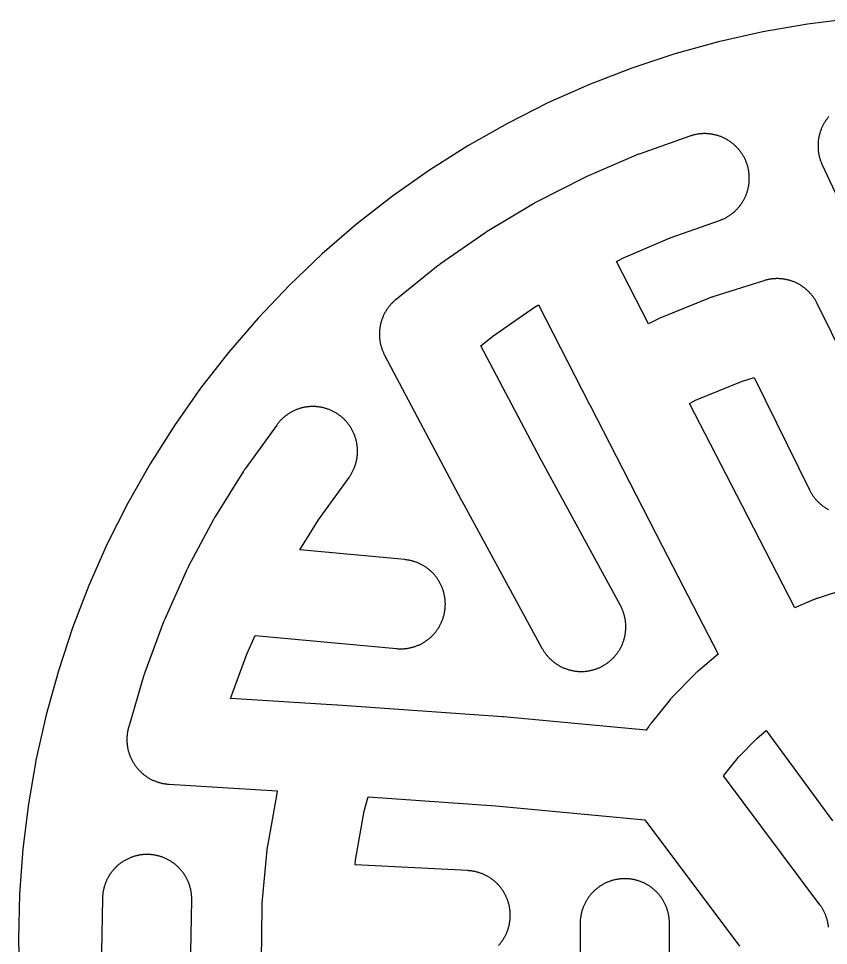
# Model space of a CAD drawing. Header units: millimetres. Extents: x -145 to 145, y -145 to 145.
# Drawn here: x -145 to -18, y -0.9 to 144.3 of the extents above; entities that cross this region are included whole.
import ezdxf

# ---------------------------------------------------------------- set-up
doc = ezdxf.new("R2010")
doc.units = ezdxf.units.MM
doc.layers.add('BOUNDARY', color=3, linetype='CONTINUOUS')
doc.layers.add('CORRIDORS', color=1, linetype='CONTINUOUS')

msp = doc.modelspace()

# ---------------------------------------------------------------- linework, layer by layer
at = {"layer": 'BOUNDARY'}
msp.add_lwpolyline([(-14.212, 144.302), (-21.276, 143.431), (-28.288, 142.214), (-35.232, 140.655), (-42.091, 138.756), (-48.849, 136.524), (-55.489, 133.963), (-61.995, 131.078), (-68.353, 127.879), (-74.545, 124.371), (-80.558, 120.563), (-86.376, 116.465), (-91.987, 112.087), (-97.376, 107.438), (-102.53, 102.53), (-107.438, 97.376), (-112.087, 91.987), (-116.465, 86.376), (-120.563, 80.558), (-124.371, 74.545), (-127.879, 68.353), (-131.078, 61.995), (-133.963, 55.489), (-136.524, 48.849), (-138.756, 42.091), (-140.655, 35.232), (-142.214, 28.288), (-143.431, 21.276), (-144.302, 14.212), (-144.825, 7.115), (-145, 0), (-144.825, -7.115)], dxfattribs=at)
at = {"layer": 'CORRIDORS'}
for points in [[(-17.964, 128.917), (-18.04, 128.826), (-18.115, 128.734), (-18.188, 128.641), (-18.26, 128.547), (-18.33, 128.452), (-18.398, 128.355), (-18.465, 128.257), (-18.53, 128.159), (-18.593, 128.059), (-18.655, 127.958), (-18.715, 127.856), (-18.773, 127.753), (-18.829, 127.649), (-18.884, 127.544), (-18.937, 127.438), (-18.988, 127.331), (-19.037, 127.224), (-19.085, 127.115), (-19.131, 127.006), (-19.174, 126.896), (-19.216, 126.786), (-19.256, 126.674), (-19.295, 126.562), (-19.331, 126.45), (-19.365, 126.336), (-19.398, 126.223), (-19.428, 126.108), (-19.457, 125.993), (-19.483, 125.878), (-19.508, 125.762), (-19.531, 125.646), (-19.552, 125.53), (-19.57, 125.413), (-19.587, 125.296), (-19.602, 125.179), (-19.615, 125.061), (-19.626, 124.943), (-19.635, 124.825), (-19.641, 124.707), (-19.646, 124.589), (-19.649, 124.47), (-19.65, 124.352), (-19.649, 124.234), (-19.646, 124.116), (-19.641, 123.997), (-19.633, 123.879), (-19.624, 123.761), (-19.613, 123.643), (-19.6, 123.526), (-19.585, 123.409), (-19.568, 123.291), (-19.549, 123.175), (-19.528, 123.058), (-19.505, 122.942), (-19.48, 122.827), (-19.453, 122.711), (-19.424, 122.597), (-19.393, 122.482), (-19.361, 122.369), (-19.326, 122.255), (-19.29, 122.143), (-19.251, 122.031), (-19.211, 121.92), (-19.169, 121.809), (-19.125, 121.699), (-19.079, 121.59), (-19.031, 121.482), (-18.988, 121.388), (-7.558, 97.018)], [(-10.708, 81.255), (-19.771, 99.644), (-19.824, 99.75), (-19.879, 99.855), (-19.936, 99.959), (-19.995, 100.062), (-20.055, 100.163), (-20.117, 100.264), (-20.18, 100.364), (-20.246, 100.463), (-20.313, 100.56), (-20.381, 100.657), (-20.451, 100.752), (-20.523, 100.846), (-20.597, 100.939), (-20.672, 101.03), (-20.748, 101.12), (-20.826, 101.209), (-20.906, 101.297), (-20.987, 101.383), (-21.069, 101.468), (-21.153, 101.552), (-21.238, 101.634), (-21.325, 101.714), (-21.413, 101.794), (-21.502, 101.871), (-21.592, 101.947), (-21.684, 102.022), (-21.777, 102.095), (-21.872, 102.166), (-21.967, 102.236), (-22.064, 102.304), (-22.162, 102.371), (-22.261, 102.436), (-22.361, 102.499), (-22.462, 102.56), (-22.564, 102.62), (-22.667, 102.678), (-22.771, 102.735), (-22.876, 102.789), (-22.982, 102.842), (-23.089, 102.893), (-23.196, 102.942), (-23.305, 102.989), (-23.414, 103.035), (-23.524, 103.078), (-23.635, 103.12), (-23.746, 103.16), (-23.858, 103.198), (-23.971, 103.234), (-24.084, 103.268), (-24.198, 103.301), (-24.312, 103.331), (-24.427, 103.359), (-24.543, 103.386), (-24.658, 103.41), (-24.775, 103.433), (-24.891, 103.453), (-25.008, 103.472), (-25.125, 103.489), (-25.242, 103.503), (-25.36, 103.516), (-25.478, 103.527), (-25.596, 103.535), (-25.714, 103.542), (-25.832, 103.547), (-25.951, 103.549), (-26.069, 103.55), (-26.187, 103.549), (-26.306, 103.545), (-26.424, 103.54), (-26.542, 103.533), (-26.66, 103.523), (-26.778, 103.512), (-26.895, 103.499), (-27.012, 103.484), (-27.13, 103.466), (-27.246, 103.447), (-27.363, 103.426), (-27.479, 103.403), (-27.594, 103.378), (-27.709, 103.35), (-27.824, 103.321), (-27.938, 103.29), (-28.052, 103.258), (-28.155, 103.226), (-36.142, 100.708), (-36.254, 100.672), (-36.366, 100.633), (-36.477, 100.593), (-36.588, 100.551), (-36.693, 100.509), (-44.441, 97.332), (-44.55, 97.286), (-44.658, 97.238), (-44.766, 97.189), (-44.872, 97.137), (-44.974, 97.086), (-46.205, 96.456), (-51.233, 106.252), (-50.162, 106.8), (-42.842, 109.944), (-35.099, 112.666), (-34.987, 112.706), (-34.877, 112.748), (-34.767, 112.792), (-34.658, 112.838), (-34.55, 112.886), (-34.442, 112.935), (-34.335, 112.986), (-34.23, 113.039), (-34.125, 113.094), (-34.021, 113.151), (-33.918, 113.209), (-33.816, 113.269), (-33.715, 113.331), (-33.615, 113.394), (-33.516, 113.459), (-33.419, 113.526), (-33.322, 113.595), (-33.227, 113.665), (-33.133, 113.736), (-33.04, 113.81), (-32.948, 113.885), (-32.858, 113.961), (-32.769, 114.039), (-32.681, 114.118), (-32.595, 114.199), (-32.51, 114.281), (-32.426, 114.365), (-32.344, 114.45), (-32.263, 114.537), (-32.184, 114.624), (-32.106, 114.714), (-32.03, 114.804), (-31.955, 114.896), (-31.882, 114.989), (-31.81, 115.083), (-31.74, 115.178), (-31.672, 115.275), (-31.605, 115.373), (-31.54, 115.472), (-31.477, 115.571), (-31.415, 115.672), (-31.355, 115.774), (-31.297, 115.877), (-31.241, 115.981), (-31.186, 116.086), (-31.133, 116.192), (-31.082, 116.299), (-31.032, 116.406), (-30.985, 116.515), (-30.939, 116.624), (-30.896, 116.734), (-30.854, 116.845), (-30.814, 116.956), (-30.775, 117.068), (-30.739, 117.181), (-30.705, 117.294), (-30.672, 117.408), (-30.642, 117.522), (-30.613, 117.637), (-30.587, 117.752), (-30.562, 117.868), (-30.539, 117.984), (-30.518, 118.1), (-30.5, 118.217), (-30.483, 118.334), (-30.468, 118.452), (-30.455, 118.569), (-30.444, 118.687), (-30.435, 118.805), (-30.429, 118.923), (-30.424, 119.041), (-30.421, 119.16), (-30.42, 119.278), (-30.421, 119.396), (-30.424, 119.515), (-30.429, 119.633), (-30.437, 119.751), (-30.446, 119.869), (-30.457, 119.987), (-30.47, 120.104), (-30.485, 120.222), (-30.502, 120.339), (-30.521, 120.455), (-30.542, 120.572), (-30.565, 120.688), (-30.59, 120.804), (-30.617, 120.919), (-30.646, 121.034), (-30.677, 121.148), (-30.709, 121.262), (-30.744, 121.375), (-30.78, 121.487), (-30.819, 121.599), (-30.859, 121.71), (-30.901, 121.821), (-30.945, 121.931), (-30.991, 122.04), (-31.039, 122.148), (-31.089, 122.255), (-31.14, 122.362), (-31.193, 122.468), (-31.248, 122.573), (-31.305, 122.676), (-31.363, 122.779), (-31.423, 122.881), (-31.485, 122.982), (-31.549, 123.082), (-31.614, 123.18), (-31.681, 123.278), (-31.75, 123.374), (-31.82, 123.47), (-31.892, 123.564), (-31.965, 123.657), (-32.04, 123.748), (-32.116, 123.839), (-32.194, 123.928), (-32.274, 124.015), (-32.355, 124.101), (-32.437, 124.186), (-32.521, 124.27), (-32.606, 124.352), (-32.693, 124.433), (-32.781, 124.512), (-32.87, 124.589), (-32.96, 124.666), (-33.052, 124.74), (-33.145, 124.813), (-33.24, 124.885), (-33.335, 124.955), (-33.432, 125.023), (-33.53, 125.089), (-33.629, 125.154), (-33.729, 125.218), (-33.83, 125.279), (-33.932, 125.339), (-34.035, 125.397), (-34.139, 125.453), (-34.244, 125.508), (-34.35, 125.561), (-34.456, 125.612), (-34.564, 125.661), (-34.673, 125.708), (-34.782, 125.754), (-34.892, 125.797), (-35.002, 125.839), (-35.114, 125.879), (-35.226, 125.917), (-35.338, 125.953), (-35.452, 125.988), (-35.566, 126.02), (-35.68, 126.05), (-35.795, 126.079), (-35.91, 126.105), (-36.026, 126.13), (-36.142, 126.152), (-36.259, 126.173), (-36.375, 126.192), (-36.492, 126.208), (-36.61, 126.223), (-36.728, 126.236), (-36.845, 126.246), (-36.963, 126.255), (-37.081, 126.262), (-37.2, 126.267), (-37.318, 126.269), (-37.436, 126.27), (-37.555, 126.269), (-37.673, 126.265), (-37.791, 126.26), (-37.909, 126.253), (-38.027, 126.244), (-38.145, 126.232), (-38.263, 126.219), (-38.38, 126.204), (-38.497, 126.187), (-38.614, 126.167), (-38.73, 126.146), (-38.846, 126.123), (-38.962, 126.098), (-39.077, 126.071), (-39.192, 126.042), (-39.306, 126.011), (-39.42, 125.978), (-39.533, 125.944), (-39.645, 125.907), (-39.741, 125.874), (-47.707, 123.074), (-47.819, 123.034), (-47.929, 122.992), (-48.039, 122.948), (-48.148, 122.902), (-55.906, 119.57), (-56.015, 119.522), (-56.122, 119.473), (-56.229, 119.422), (-56.334, 119.369), (-63.85, 115.521), (-63.864, 115.514), (-63.969, 115.459), (-64.072, 115.402), (-64.175, 115.344), (-64.262, 115.292), (-71.502, 110.947), (-71.603, 110.885), (-71.703, 110.822), (-71.802, 110.757), (-71.899, 110.69), (-78.83, 105.866), (-78.926, 105.798), (-79.022, 105.728), (-79.116, 105.656), (-79.209, 105.583), (-85.798, 100.302), (-85.89, 100.227), (-85.98, 100.151), (-86.069, 100.073), (-86.157, 99.994), (-86.243, 99.913), (-86.328, 99.831), (-86.412, 99.747), (-86.494, 99.662), (-86.575, 99.576), (-86.654, 99.488), (-86.732, 99.399), (-86.808, 99.308), (-86.883, 99.217), (-86.956, 99.124), (-87.028, 99.029), (-87.098, 98.934), (-87.166, 98.837), (-87.233, 98.74), (-87.298, 98.641), (-87.362, 98.541), (-87.423, 98.44), (-87.483, 98.338), (-87.542, 98.235), (-87.598, 98.131), (-87.653, 98.026), (-87.706, 97.92), (-87.757, 97.814), (-87.806, 97.706), (-87.854, 97.598), (-87.9, 97.489), (-87.943, 97.379), (-87.985, 97.268), (-88.025, 97.157), (-88.064, 97.045), (-88.1, 96.932), (-88.134, 96.819), (-88.167, 96.705), (-88.197, 96.591), (-88.226, 96.476), (-88.253, 96.361), (-88.278, 96.245), (-88.3, 96.129), (-88.321, 96.013), (-88.34, 95.896), (-88.357, 95.779), (-88.372, 95.661), (-88.385, 95.544), (-88.395, 95.426), (-88.404, 95.308), (-88.411, 95.19), (-88.416, 95.072), (-88.419, 94.953), (-88.42, 94.835), (-88.419, 94.717), (-88.416, 94.598), (-88.411, 94.48), (-88.404, 94.362), (-88.395, 94.244), (-88.384, 94.126), (-88.37, 94.009), (-88.355, 93.891), (-88.338, 93.774), (-88.319, 93.657), (-88.298, 93.541), (-88.275, 93.425), (-88.251, 93.309), (-88.224, 93.194), (-88.195, 93.079), (-88.164, 92.965), (-88.132, 92.851), (-88.097, 92.738), (-88.061, 92.626), (-88.022, 92.514), (-87.982, 92.402), (-87.94, 92.292), (-87.896, 92.182), (-87.85, 92.073), (-87.802, 91.965), (-87.753, 91.857), (-87.701, 91.751), (-87.648, 91.645), (-87.604, 91.561), (-75.524, 68.781), (-75.487, 68.712), (-62.927, 45.652), (-62.87, 45.548), (-62.811, 45.446), (-62.75, 45.344), (-62.687, 45.244), (-62.623, 45.145), (-62.557, 45.047), (-62.489, 44.95), (-62.42, 44.854), (-62.349, 44.759), (-62.276, 44.665), (-62.202, 44.573), (-62.127, 44.482), (-62.05, 44.392), (-61.971, 44.304), (-61.891, 44.217), (-61.809, 44.131), (-61.726, 44.047), (-61.642, 43.964), (-61.556, 43.882), (-61.469, 43.802), (-61.38, 43.724), (-61.291, 43.647), (-61.199, 43.571), (-61.107, 43.498), (-61.013, 43.425), (-60.919, 43.354), (-60.823, 43.285), (-60.725, 43.218), (-60.627, 43.152), (-60.528, 43.088), (-60.427, 43.025), (-60.326, 42.964), (-60.223, 42.905), (-60.12, 42.848), (-60.015, 42.792), (-59.91, 42.739), (-59.804, 42.687), (-59.696, 42.636), (-59.588, 42.588), (-59.48, 42.542), (-59.37, 42.497), (-59.26, 42.454), (-59.149, 42.413), (-59.037, 42.374), (-58.925, 42.337), (-58.812, 42.301), (-58.698, 42.268), (-58.584, 42.237), (-58.47, 42.207), (-58.355, 42.179), (-58.239, 42.154), (-58.123, 42.13), (-58.007, 42.108), (-57.89, 42.089), (-57.773, 42.071), (-57.656, 42.055), (-57.539, 42.041), (-57.421, 42.029), (-57.303, 42.02), (-57.185, 42.012), (-57.067, 42.006), (-56.948, 42.002), (-56.83, 42), (-56.712, 42), (-56.593, 42.002), (-56.475, 42.007), (-56.357, 42.013), (-56.239, 42.021), (-56.121, 42.031), (-56.003, 42.043), (-55.886, 42.057), (-55.769, 42.073), (-55.652, 42.092), (-55.535, 42.112), (-55.419, 42.134), (-55.303, 42.158), (-55.188, 42.184), (-55.073, 42.211), (-54.958, 42.241), (-54.844, 42.273), (-54.731, 42.307), (-54.618, 42.342), (-54.506, 42.38), (-54.394, 42.419), (-54.283, 42.46), (-54.173, 42.504), (-54.064, 42.549), (-53.955, 42.595), (-53.847, 42.644), (-53.74, 42.695), (-53.634, 42.747), (-53.529, 42.801), (-53.424, 42.857), (-53.321, 42.914), (-53.219, 42.974), (-53.117, 43.035), (-53.017, 43.097), (-52.918, 43.162), (-52.82, 43.228), (-52.723, 43.296), (-52.627, 43.365), (-52.532, 43.436), (-52.439, 43.509), (-52.347, 43.583), (-52.256, 43.659), (-52.166, 43.736), (-52.078, 43.815), (-51.991, 43.895), (-51.905, 43.976), (-51.821, 44.06), (-51.738, 44.144), (-51.657, 44.23), (-51.577, 44.317), (-51.498, 44.406), (-51.422, 44.496), (-51.346, 44.587), (-51.272, 44.68), (-51.2, 44.773), (-51.13, 44.868), (-51.06, 44.964), (-50.993, 45.062), (-50.927, 45.16), (-50.863, 45.259), (-50.801, 45.36), (-50.74, 45.461), (-50.681, 45.564), (-50.624, 45.668), (-50.569, 45.772), (-50.515, 45.878), (-50.463, 45.984), (-50.413, 46.091), (-50.365, 46.199), (-50.318, 46.308), (-50.274, 46.418), (-50.231, 46.528), (-50.19, 46.639), (-50.151, 46.751), (-50.114, 46.863), (-50.079, 46.976), (-50.046, 47.09), (-50.014, 47.204), (-49.985, 47.318), (-49.958, 47.433), (-49.932, 47.549), (-49.908, 47.665), (-49.887, 47.781), (-49.867, 47.898), (-49.85, 48.015), (-49.834, 48.132), (-49.82, 48.25), (-49.809, 48.368), (-49.799, 48.485), (-49.791, 48.603), (-49.786, 48.722), (-49.782, 48.84), (-49.78, 48.958), (-49.78, 49.077), (-49.783, 49.195), (-49.787, 49.313), (-49.793, 49.431), (-49.802, 49.549), (-49.812, 49.667), (-49.824, 49.785), (-49.838, 49.902), (-49.855, 50.02), (-49.873, 50.136), (-49.893, 50.253), (-49.915, 50.369), (-49.939, 50.485), (-49.965, 50.6), (-49.993, 50.715), (-50.023, 50.83), (-50.055, 50.944), (-50.089, 51.057), (-50.125, 51.17), (-50.162, 51.282), (-50.202, 51.394), (-50.243, 51.505), (-50.287, 51.615), (-50.332, 51.724), (-50.379, 51.833), (-50.428, 51.94), (-50.478, 52.047), (-50.531, 52.153), (-50.585, 52.259), (-50.633, 52.348), (-63.193, 75.408), (-72.522, 93.001), (-70.635, 94.513), (-64.097, 99.064), (-63.472, 99.439), (-55.468, 83.844), (-55.427, 83.765), (-44.015, 61.578), (-44.007, 61.564), (-35.291, 44.715), (-38.463, 42.053), (-38.553, 41.976), (-38.641, 41.898), (-38.729, 41.818), (-38.815, 41.737), (-38.899, 41.654), (-38.96, 41.593), (-42.344, 38.144), (-42.426, 38.059), (-42.506, 37.973), (-42.586, 37.885), (-42.663, 37.796), (-42.74, 37.705), (-42.793, 37.64), (-45.828, 33.882), (-45.901, 33.789), (-45.973, 33.696), (-46.044, 33.6), (-46.113, 33.504), (-46.18, 33.407), (-46.227, 33.335), (-46.575, 32.807), (-68.965, 34.88), (-69.116, 34.893), (-94.976, 36.723), (-95.094, 36.73), (-95.11, 36.731), (-111.77, 37.768), (-109.205, 44.699), (-107.893, 47.621), (-85.722, 45.579), (-85.604, 45.57), (-85.486, 45.562), (-85.368, 45.556), (-85.249, 45.552), (-85.131, 45.55), (-85.013, 45.55), (-84.895, 45.552), (-84.776, 45.557), (-84.658, 45.563), (-84.54, 45.571), (-84.422, 45.581), (-84.304, 45.593), (-84.187, 45.607), (-84.07, 45.623), (-83.953, 45.641), (-83.836, 45.661), (-83.72, 45.683), (-83.604, 45.707), (-83.489, 45.733), (-83.374, 45.761), (-83.259, 45.791), (-83.145, 45.823), (-83.032, 45.856), (-82.919, 45.892), (-82.807, 45.929), (-82.695, 45.969), (-82.584, 46.01), (-82.474, 46.053), (-82.365, 46.098), (-82.256, 46.145), (-82.148, 46.194), (-82.041, 46.244), (-81.935, 46.296), (-81.83, 46.35), (-81.725, 46.406), (-81.622, 46.464), (-81.52, 46.523), (-81.418, 46.584), (-81.318, 46.647), (-81.219, 46.711), (-81.121, 46.777), (-81.024, 46.845), (-80.928, 46.915), (-80.833, 46.986), (-80.74, 47.058), (-80.647, 47.132), (-80.556, 47.208), (-80.467, 47.285), (-80.378, 47.364), (-80.291, 47.444), (-80.206, 47.526), (-80.122, 47.609), (-80.039, 47.693), (-79.957, 47.779), (-79.799, 47.955), (-79.722, 48.045), (-79.647, 48.136), (-79.573, 48.229), (-79.501, 48.322), (-79.43, 48.417), (-79.361, 48.513), (-79.294, 48.611), (-79.228, 48.709), (-79.164, 48.809), (-79.101, 48.909), (-79.041, 49.011), (-78.982, 49.113), (-78.925, 49.217), (-78.869, 49.321), (-78.815, 49.427), (-78.764, 49.533), (-78.713, 49.64), (-78.665, 49.748), (-78.619, 49.857), (-78.574, 49.967), (-78.531, 50.077), (-78.491, 50.188), (-78.452, 50.3), (-78.414, 50.412), (-78.379, 50.525), (-78.346, 50.639), (-78.315, 50.753), (-78.285, 50.867), (-78.258, 50.982), (-78.232, 51.098), (-78.209, 51.214), (-78.187, 51.33), (-78.167, 51.447), (-78.15, 51.564), (-78.134, 51.681), (-78.12, 51.799), (-78.109, 51.916), (-78.099, 52.034), (-78.091, 52.152), (-78.086, 52.271), (-78.082, 52.389), (-78.08, 52.507), (-78.08, 52.626), (-78.083, 52.744), (-78.087, 52.862), (-78.093, 52.98), (-78.102, 53.098), (-78.112, 53.216), (-78.124, 53.334), (-78.138, 53.451), (-78.154, 53.568), (-78.173, 53.685), (-78.193, 53.802), (-78.215, 53.918), (-78.239, 54.034), (-78.265, 54.149), (-78.293, 54.264), (-78.323, 54.379), (-78.355, 54.493), (-78.389, 54.606), (-78.425, 54.719), (-78.462, 54.831), (-78.502, 54.943), (-78.543, 55.054), (-78.586, 55.164), (-78.631, 55.273), (-78.678, 55.382), (-78.727, 55.49), (-78.778, 55.596), (-78.83, 55.703), (-78.884, 55.808), (-78.94, 55.912), (-78.998, 56.015), (-79.057, 56.118), (-79.119, 56.219), (-79.181, 56.319), (-79.246, 56.418), (-79.312, 56.516), (-79.38, 56.613), (-79.45, 56.709), (-79.521, 56.804), (-79.593, 56.897), (-79.668, 56.989), (-79.743, 57.08), (-79.821, 57.169), (-79.9, 57.258), (-79.98, 57.345), (-80.062, 57.43), (-80.145, 57.514), (-80.229, 57.597), (-80.315, 57.678), (-80.403, 57.758), (-80.491, 57.836), (-80.581, 57.913), (-80.673, 57.988), (-80.765, 58.062), (-80.859, 58.134), (-80.954, 58.205), (-81.05, 58.274), (-81.148, 58.341), (-81.246, 58.407), (-81.346, 58.471), (-81.446, 58.533), (-81.548, 58.593), (-81.65, 58.652), (-81.754, 58.709), (-81.859, 58.765), (-81.964, 58.818), (-82.071, 58.87), (-82.178, 58.92), (-82.286, 58.968), (-82.395, 59.015), (-82.504, 59.059), (-82.615, 59.102), (-82.726, 59.142), (-82.838, 59.181), (-82.95, 59.218), (-83.063, 59.253), (-83.177, 59.286), (-83.291, 59.317), (-83.405, 59.347), (-83.521, 59.374), (-83.636, 59.399), (-83.752, 59.423), (-83.869, 59.444), (-83.985, 59.464), (-84.102, 59.481), (-84.22, 59.497), (-84.337, 59.51), (-84.438, 59.521), (-100.919, 61.039), (-97.974, 65.761), (-93.174, 72.414), (-93.105, 72.51), (-93.038, 72.608), (-92.973, 72.707), (-92.91, 72.807), (-92.848, 72.908), (-92.788, 73.01), (-92.73, 73.113), (-92.673, 73.217), (-92.618, 73.321), (-92.565, 73.427), (-92.514, 73.534), (-92.465, 73.641), (-92.417, 73.75), (-92.371, 73.859), (-92.328, 73.969), (-92.286, 74.079), (-92.245, 74.191), (-92.207, 74.303), (-92.171, 74.415), (-92.136, 74.528), (-92.104, 74.642), (-92.073, 74.756), (-92.045, 74.871), (-92.018, 74.987), (-91.993, 75.102), (-91.97, 75.218), (-91.949, 75.335), (-91.93, 75.452), (-91.914, 75.569), (-91.899, 75.686), (-91.886, 75.804), (-91.875, 75.922), (-91.866, 76.039), (-91.859, 76.158), (-91.854, 76.276), (-91.851, 76.394), (-91.85, 76.512), (-91.851, 76.631), (-91.854, 76.749), (-91.859, 76.867), (-91.866, 76.985), (-91.875, 77.103), (-91.886, 77.221), (-91.899, 77.339), (-91.914, 77.456), (-91.931, 77.573), (-91.95, 77.69), (-91.971, 77.806), (-91.994, 77.923), (-92.019, 78.038), (-92.046, 78.153), (-92.074, 78.268), (-92.105, 78.382), (-92.138, 78.496), (-92.172, 78.609), (-92.209, 78.722), (-92.247, 78.834), (-92.287, 78.945), (-92.329, 79.056), (-92.373, 79.166), (-92.419, 79.275), (-92.467, 79.383), (-92.516, 79.49), (-92.568, 79.597), (-92.621, 79.703), (-92.675, 79.808), (-92.732, 79.912), (-92.79, 80.015), (-92.912, 80.217), (-92.976, 80.317), (-93.041, 80.416), (-93.108, 80.514), (-93.176, 80.61), (-93.246, 80.705), (-93.318, 80.799), (-93.391, 80.892), (-93.466, 80.984), (-93.543, 81.074), (-93.621, 81.163), (-93.7, 81.251), (-93.781, 81.337), (-93.863, 81.422), (-93.947, 81.506), (-94.032, 81.588), (-94.119, 81.669), (-94.207, 81.748), (-94.296, 81.826), (-94.386, 81.902), (-94.478, 81.977), (-94.571, 82.05), (-94.665, 82.121), (-94.761, 82.191), (-94.857, 82.26), (-94.955, 82.326), (-95.054, 82.391), (-95.154, 82.455), (-95.255, 82.516), (-95.357, 82.576), (-95.46, 82.634), (-95.564, 82.691), (-95.669, 82.745), (-95.775, 82.798), (-95.881, 82.849), (-95.989, 82.899), (-96.097, 82.946), (-96.207, 82.992), (-96.317, 83.035), (-96.427, 83.077), (-96.539, 83.117), (-96.651, 83.155), (-96.763, 83.192), (-96.876, 83.226), (-96.99, 83.258), (-97.105, 83.289), (-97.219, 83.317), (-97.335, 83.344), (-97.45, 83.369), (-97.567, 83.391), (-97.683, 83.412), (-97.8, 83.431), (-97.917, 83.448), (-98.034, 83.462), (-98.152, 83.475), (-98.27, 83.486), (-98.388, 83.495), (-98.506, 83.502), (-98.624, 83.506), (-98.742, 83.509), (-98.861, 83.51), (-98.979, 83.509), (-99.097, 83.506), (-99.216, 83.5), (-99.334, 83.493), (-99.452, 83.484), (-99.569, 83.473), (-99.687, 83.46), (-99.804, 83.445), (-99.921, 83.428), (-100.038, 83.408), (-100.155, 83.387), (-100.271, 83.364), (-100.386, 83.339), (-100.502, 83.312), (-100.616, 83.283), (-100.731, 83.253), (-100.844, 83.22), (-100.957, 83.185), (-101.07, 83.149), (-101.182, 83.11), (-101.293, 83.07), (-101.404, 83.028), (-101.513, 82.984), (-101.622, 82.938), (-101.731, 82.89), (-101.838, 82.84), (-101.945, 82.789), (-102.05, 82.736), (-102.155, 82.681), (-102.259, 82.624), (-102.362, 82.565), (-102.464, 82.505), (-102.564, 82.443), (-102.664, 82.38), (-102.763, 82.314), (-102.86, 82.247), (-102.957, 82.179), (-103.052, 82.108), (-103.146, 82.037), (-103.239, 81.963), (-103.33, 81.888), (-103.421, 81.812), (-103.51, 81.734), (-103.597, 81.654), (-103.684, 81.573), (-103.768, 81.491), (-103.852, 81.407), (-103.934, 81.322), (-104.015, 81.235), (-104.094, 81.147), (-104.171, 81.058), (-104.247, 80.967), (-104.322, 80.875), (-104.395, 80.782), (-104.466, 80.688), (-104.526, 80.606), (-109.466, 73.76), (-109.535, 73.664), (-109.602, 73.566), (-109.667, 73.467), (-109.73, 73.367), (-114.197, 66.202), (-114.259, 66.101), (-114.319, 65.999), (-114.377, 65.897), (-114.433, 65.793), (-118.385, 58.383), (-118.415, 58.328), (-118.443, 58.274), (-118.459, 58.244), (-118.47, 58.223), (-118.523, 58.117), (-118.573, 58.01), (-118.597, 57.96), (-118.645, 57.852), (-118.652, 57.836), (-122.075, 50.214), (-122.122, 50.106), (-122.168, 49.997), (-122.212, 49.887), (-122.254, 49.777), (-125.185, 41.859), (-125.225, 41.748), (-125.263, 41.636), (-125.299, 41.523), (-125.334, 41.41), (-127.724, 33.311), (-127.756, 33.197), (-127.787, 33.083), (-127.816, 32.968), (-127.842, 32.853), (-127.867, 32.737), (-127.89, 32.621), (-127.911, 32.505), (-127.93, 32.388), (-127.946, 32.271), (-127.961, 32.154), (-127.974, 32.036), (-127.985, 31.918), (-127.994, 31.8), (-128.001, 31.682), (-128.006, 31.564), (-128.009, 31.446), (-128.01, 31.327), (-128.009, 31.209), (-128.006, 31.091), (-128.001, 30.972), (-127.994, 30.854), (-127.985, 30.736), (-127.974, 30.619), (-127.961, 30.501), (-127.946, 30.384), (-127.929, 30.266), (-127.91, 30.15), (-127.889, 30.033), (-127.866, 29.917), (-127.841, 29.801), (-127.814, 29.686), (-127.785, 29.571), (-127.755, 29.457), (-127.722, 29.343), (-127.688, 29.23), (-127.651, 29.118), (-127.613, 29.006), (-127.573, 28.894), (-127.531, 28.784), (-127.487, 28.674), (-127.441, 28.565), (-127.393, 28.457), (-127.344, 28.349), (-127.292, 28.243), (-127.239, 28.137), (-127.184, 28.032), (-127.128, 27.928), (-127.069, 27.825), (-127.009, 27.723), (-126.947, 27.622), (-126.884, 27.523), (-126.819, 27.424), (-126.752, 27.326), (-126.683, 27.23), (-126.613, 27.134), (-126.542, 27.04), (-126.468, 26.947), (-126.393, 26.856), (-126.317, 26.765), (-126.239, 26.676), (-126.16, 26.589), (-126.079, 26.502), (-125.997, 26.417), (-125.913, 26.334), (-125.828, 26.252), (-125.741, 26.171), (-125.653, 26.092), (-125.564, 26.014), (-125.473, 25.938), (-125.382, 25.863), (-125.289, 25.79), (-125.194, 25.718), (-125.099, 25.648), (-125.002, 25.58), (-124.905, 25.513), (-124.806, 25.448), (-124.706, 25.385), (-124.605, 25.324), (-124.503, 25.264), (-124.4, 25.205), (-124.296, 25.149), (-124.191, 25.094), (-124.085, 25.042), (-123.978, 24.99), (-123.871, 24.941), (-123.762, 24.894), (-123.653, 24.848), (-123.543, 24.804), (-123.432, 24.763), (-123.321, 24.723), (-123.209, 24.684), (-123.096, 24.648), (-122.983, 24.614), (-122.869, 24.581), (-122.755, 24.551), (-122.64, 24.522), (-122.525, 24.496), (-122.409, 24.471), (-122.293, 24.449), (-122.177, 24.428), (-122.06, 24.409), (-121.943, 24.392), (-121.825, 24.378), (-121.708, 24.365), (-121.59, 24.354), (-121.445, 24.344), (-104.43, 23.285), (-104.446, 23.217), (-104.472, 23.102), (-104.496, 22.986), (-104.516, 22.875), (-105.986, 14.629), (-106.006, 14.512), (-106.024, 14.395), (-106.04, 14.278), (-106.054, 14.16), (-106.065, 14.048), (-106.84, 5.708), (-106.85, 5.59), (-106.856, 5.496), (-106.862, 5.404), (-106.864, 5.338), (-106.868, 5.235), (-106.87, 5.117), (-106.87, 5.07), (-106.943, -3.252)], [(-15.174, 54.935), (-19.771, 53.452), (-19.883, 53.415), (-19.995, 53.375), (-20.106, 53.334), (-20.216, 53.291), (-20.326, 53.247), (-20.406, 53.213), (-23.281, 51.967), (-31.566, 67.982), (-31.565, 67.982), (-39.807, 84.005), (-38.866, 84.486), (-31.648, 87.446), (-29.674, 88.068), (-20.989, 70.446), (-20.936, 70.34), (-20.881, 70.235), (-20.824, 70.131), (-20.765, 70.028), (-20.705, 69.927), (-20.643, 69.826), (-20.58, 69.726), (-20.514, 69.627), (-20.447, 69.53), (-20.379, 69.433), (-20.309, 69.338), (-20.237, 69.244), (-20.163, 69.151), (-20.088, 69.06), (-20.012, 68.97), (-19.934, 68.881), (-19.854, 68.793), (-19.773, 68.707), (-19.691, 68.622), (-19.607, 68.538), (-19.522, 68.456), (-19.435, 68.376), (-19.347, 68.296), (-19.258, 68.219), (-19.168, 68.143), (-19.076, 68.068), (-18.983, 67.995), (-18.888, 67.924), (-18.793, 67.854), (-18.696, 67.786), (-18.598, 67.719), (-18.499, 67.654), (-18.399, 67.591), (-18.298, 67.53), (-18.196, 67.47), (-18.093, 67.412), (-17.989, 67.355)], [(-18.004, 1.958), (-18.017, 2.076), (-18.031, 2.193), (-18.048, 2.31), (-18.066, 2.427), (-18.087, 2.544), (-18.109, 2.66), (-18.134, 2.776), (-18.16, 2.891), (-18.189, 3.006), (-18.219, 3.12), (-18.251, 3.234), (-18.285, 3.347), (-18.321, 3.46), (-18.359, 3.572), (-18.399, 3.684), (-18.441, 3.794), (-18.485, 3.904), (-18.53, 4.014), (-18.577, 4.122), (-18.626, 4.23), (-18.677, 4.336), (-18.73, 4.442), (-18.785, 4.547), (-18.841, 4.651), (-18.899, 4.755), (-18.959, 4.857), (-19.02, 4.958), (-19.083, 5.058), (-19.148, 5.157), (-19.215, 5.255), (-19.283, 5.351), (-19.363, 5.46), (-34.465, 25.669), (-32.113, 28.582), (-29.204, 31.546), (-27.777, 32.744), (-17.368, 18.575)], [(-69.741, -0.932), (-69.662, -0.844), (-69.584, -0.755), (-69.508, -0.664), (-69.433, -0.572), (-69.36, -0.479), (-69.289, -0.385), (-69.219, -0.29), (-69.151, -0.193), (-69.084, -0.095), (-69.019, 0.004), (-68.956, 0.104), (-68.894, 0.205), (-68.834, 0.307), (-68.776, 0.41), (-68.719, 0.514), (-68.665, 0.619), (-68.612, 0.724), (-68.561, 0.831), (-68.511, 0.939), (-68.464, 1.047), (-68.418, 1.156), (-68.375, 1.266), (-68.333, 1.377), (-68.293, 1.488), (-68.255, 1.6), (-68.218, 1.713), (-68.184, 1.826), (-68.152, 1.94), (-68.121, 2.054), (-68.093, 2.169), (-68.066, 2.284), (-68.041, 2.4), (-68.019, 2.516), (-67.998, 2.633), (-67.979, 2.749), (-67.963, 2.867), (-67.948, 2.984), (-67.935, 3.102), (-67.924, 3.219), (-67.915, 3.337), (-67.908, 3.456), (-67.904, 3.574), (-67.901, 3.692), (-67.9, 3.81), (-67.901, 3.929), (-67.904, 4.047), (-67.91, 4.165), (-67.917, 4.283), (-67.926, 4.401), (-67.937, 4.519), (-67.95, 4.637), (-67.965, 4.754), (-67.982, 4.871), (-68.002, 4.988), (-68.023, 5.104), (-68.046, 5.22), (-68.071, 5.336), (-68.098, 5.451), (-68.126, 5.566), (-68.157, 5.68), (-68.19, 5.794), (-68.225, 5.907), (-68.261, 6.02), (-68.3, 6.131), (-68.34, 6.243), (-68.382, 6.353), (-68.426, 6.463), (-68.472, 6.572), (-68.52, 6.68), (-68.57, 6.788), (-68.621, 6.894), (-68.674, 7), (-68.729, 7.105), (-68.786, 7.209), (-68.844, 7.311), (-68.905, 7.413), (-68.967, 7.514), (-69.03, 7.614), (-69.096, 7.713), (-69.162, 7.81), (-69.231, 7.906), (-69.301, 8.002), (-69.373, 8.096), (-69.446, 8.189), (-69.521, 8.28), (-69.598, 8.37), (-69.676, 8.459), (-69.755, 8.547), (-69.836, 8.633), (-69.919, 8.718), (-70.003, 8.802), (-70.088, 8.884), (-70.175, 8.964), (-70.262, 9.043), (-70.352, 9.121), (-70.442, 9.197), (-70.534, 9.272), (-70.627, 9.345), (-70.722, 9.416), (-70.817, 9.486), (-70.914, 9.554), (-71.012, 9.621), (-71.111, 9.686), (-71.211, 9.749), (-71.312, 9.81), (-71.414, 9.87), (-71.517, 9.928), (-71.621, 9.985), (-71.726, 10.039), (-71.832, 10.092), (-71.939, 10.143), (-72.046, 10.192), (-72.155, 10.239), (-72.264, 10.285), (-72.374, 10.328), (-72.485, 10.37), (-72.596, 10.41), (-72.708, 10.448), (-72.821, 10.484), (-72.934, 10.518), (-73.048, 10.551), (-73.162, 10.581), (-73.277, 10.609), (-73.392, 10.636), (-73.508, 10.66), (-73.624, 10.683), (-73.741, 10.703), (-73.858, 10.722), (-73.975, 10.739), (-74.092, 10.753), (-74.21, 10.766), (-74.328, 10.777), (-74.446, 10.785), (-74.547, 10.791), (-92.224, 11.683), (-92.153, 12.456), (-90.785, 20.13), (-90.194, 22.349), (-70.149, 20.93), (-46.784, 18.767), (-31.977, -1.047)], [(-117.98, -1.995), (-117.841, 6.211), (-117.84, 6.33), (-117.841, 6.448), (-117.844, 6.566), (-117.849, 6.685), (-117.856, 6.803), (-117.865, 6.921), (-117.876, 7.038), (-117.889, 7.156), (-117.904, 7.273), (-117.921, 7.391), (-117.94, 7.507), (-117.961, 7.624), (-117.983, 7.74), (-118.008, 7.856), (-118.035, 7.971), (-118.064, 8.086), (-118.094, 8.2), (-118.127, 8.314), (-118.161, 8.427), (-118.198, 8.539), (-118.236, 8.651), (-118.276, 8.763), (-118.318, 8.873), (-118.362, 8.983), (-118.408, 9.092), (-118.456, 9.201), (-118.505, 9.308), (-118.556, 9.415), (-118.609, 9.52), (-118.664, 9.625), (-118.721, 9.729), (-118.779, 9.832), (-118.839, 9.934), (-118.901, 10.035), (-118.964, 10.135), (-119.03, 10.234), (-119.096, 10.331), (-119.165, 10.428), (-119.235, 10.523), (-119.307, 10.617), (-119.38, 10.71), (-119.455, 10.802), (-119.531, 10.892), (-119.609, 10.981), (-119.688, 11.069), (-119.769, 11.156), (-119.851, 11.241), (-119.935, 11.324), (-120.02, 11.406), (-120.107, 11.487), (-120.195, 11.566), (-120.284, 11.644), (-120.374, 11.72), (-120.466, 11.795), (-120.559, 11.868), (-120.653, 11.94), (-120.749, 12.01), (-120.845, 12.078), (-120.943, 12.145), (-121.042, 12.21), (-121.142, 12.273), (-121.243, 12.335), (-121.345, 12.395), (-121.448, 12.453), (-121.552, 12.51), (-121.657, 12.564), (-121.762, 12.617), (-121.869, 12.668), (-121.977, 12.718), (-122.085, 12.765), (-122.194, 12.811), (-122.304, 12.854), (-122.415, 12.896), (-122.526, 12.936), (-122.638, 12.975), (-122.751, 13.011), (-122.864, 13.045), (-122.978, 13.078), (-123.092, 13.108), (-123.207, 13.137), (-123.322, 13.163), (-123.438, 13.188), (-123.554, 13.211), (-123.67, 13.232), (-123.787, 13.25), (-123.904, 13.267), (-124.022, 13.282), (-124.139, 13.295), (-124.257, 13.306), (-124.375, 13.315), (-124.493, 13.321), (-124.612, 13.326), (-124.73, 13.329), (-124.848, 13.33), (-124.966, 13.329), (-125.085, 13.326), (-125.203, 13.321), (-125.321, 13.313), (-125.439, 13.304), (-125.557, 13.293), (-125.674, 13.28), (-125.792, 13.265), (-125.909, 13.248), (-126.026, 13.229), (-126.142, 13.208), (-126.258, 13.185), (-126.374, 13.16), (-126.489, 13.133), (-126.604, 13.104), (-126.718, 13.073), (-126.832, 13.041), (-126.945, 13.006), (-127.057, 12.97), (-127.169, 12.931), (-127.281, 12.891), (-127.391, 12.849), (-127.501, 12.805), (-127.61, 12.759), (-127.718, 12.711), (-127.826, 12.661), (-127.932, 12.61), (-128.038, 12.557), (-128.143, 12.502), (-128.247, 12.445), (-128.349, 12.387), (-128.451, 12.327), (-128.552, 12.265), (-128.652, 12.201), (-128.751, 12.136), (-128.848, 12.069), (-128.945, 12), (-129.04, 11.93), (-129.134, 11.858), (-129.227, 11.785), (-129.318, 11.71), (-129.409, 11.634), (-129.498, 11.556), (-129.585, 11.476), (-129.672, 11.395), (-129.757, 11.313), (-129.84, 11.229), (-129.922, 11.144), (-130.003, 11.057), (-130.082, 10.969), (-130.16, 10.88), (-130.236, 10.789), (-130.31, 10.698), (-130.383, 10.604), (-130.455, 10.51), (-130.525, 10.415), (-130.593, 10.318), (-130.659, 10.22), (-130.724, 10.121), (-130.788, 10.021), (-130.849, 9.92), (-130.909, 9.818), (-130.967, 9.715), (-131.023, 9.611), (-131.078, 9.506), (-131.131, 9.4), (-131.182, 9.293), (-131.231, 9.186), (-131.278, 9.077), (-131.324, 8.968), (-131.368, 8.858), (-131.409, 8.747), (-131.449, 8.636), (-131.487, 8.524), (-131.523, 8.411), (-131.558, 8.298), (-131.59, 8.184), (-131.62, 8.07), (-131.649, 7.955), (-131.675, 7.84), (-131.7, 7.724), (-131.722, 7.608), (-131.743, 7.491), (-131.762, 7.374), (-131.778, 7.257), (-131.793, 7.14), (-131.806, 7.022), (-131.816, 6.904), (-131.825, 6.786), (-131.832, 6.668), (-131.837, 6.55), (-131.839, 6.449), (-131.982, -1.993)], [(-42.948, -1.973), (-42.94, 2.517), (-42.941, 2.635), (-42.944, 2.754), (-42.948, 2.872), (-42.955, 2.99), (-42.964, 3.108), (-42.975, 3.226), (-42.987, 3.343), (-43.002, 3.461), (-43.019, 3.578), (-43.038, 3.695), (-43.058, 3.811), (-43.081, 3.927), (-43.105, 4.043), (-43.132, 4.158), (-43.161, 4.273), (-43.191, 4.388), (-43.223, 4.501), (-43.258, 4.615), (-43.294, 4.727), (-43.332, 4.839), (-43.372, 4.951), (-43.414, 5.061), (-43.457, 5.171), (-43.503, 5.28), (-43.55, 5.389), (-43.6, 5.496), (-43.651, 5.603), (-43.704, 5.709), (-43.758, 5.814), (-43.815, 5.918), (-43.873, 6.021), (-43.933, 6.123), (-43.994, 6.224), (-44.057, 6.324), (-44.122, 6.423), (-44.189, 6.521), (-44.257, 6.617), (-44.327, 6.713), (-44.399, 6.807), (-44.472, 6.9), (-44.546, 6.992), (-44.623, 7.083), (-44.7, 7.172), (-44.78, 7.26), (-44.86, 7.346), (-44.942, 7.431), (-45.026, 7.515), (-45.111, 7.598), (-45.197, 7.678), (-45.285, 7.758), (-45.374, 7.836), (-45.464, 7.912), (-45.556, 7.987), (-45.649, 8.06), (-45.743, 8.132), (-45.838, 8.202), (-45.935, 8.271), (-46.032, 8.338), (-46.131, 8.403), (-46.231, 8.466), (-46.332, 8.528), (-46.434, 8.588), (-46.536, 8.647), (-46.64, 8.703), (-46.745, 8.758), (-46.851, 8.811), (-46.957, 8.863), (-47.065, 8.912), (-47.173, 8.96), (-47.282, 9.006), (-47.392, 9.05), (-47.503, 9.092), (-47.614, 9.132), (-47.726, 9.171), (-47.838, 9.207), (-47.952, 9.242), (-48.065, 9.274), (-48.18, 9.305), (-48.294, 9.334), (-48.41, 9.361), (-48.525, 9.386), (-48.641, 9.408), (-48.758, 9.429), (-48.875, 9.448), (-48.992, 9.465), (-49.109, 9.481), (-49.227, 9.494), (-49.344, 9.505), (-49.462, 9.514), (-49.581, 9.521), (-49.699, 9.526), (-49.817, 9.529), (-49.935, 9.53), (-50.054, 9.529), (-50.172, 9.526), (-50.29, 9.521), (-50.408, 9.514), (-50.526, 9.505), (-50.644, 9.495), (-50.762, 9.482), (-50.879, 9.467), (-50.996, 9.45), (-51.113, 9.431), (-51.229, 9.41), (-51.346, 9.387), (-51.461, 9.363), (-51.577, 9.336), (-51.691, 9.307), (-51.806, 9.277), (-51.919, 9.244), (-52.033, 9.21), (-52.145, 9.174), (-52.257, 9.135), (-52.369, 9.095), (-52.479, 9.053), (-52.589, 9.009), (-52.698, 8.964), (-52.807, 8.916), (-52.914, 8.867), (-53.021, 8.816), (-53.127, 8.763), (-53.231, 8.708), (-53.335, 8.651), (-53.438, 8.593), (-53.54, 8.533), (-53.641, 8.471), (-53.741, 8.408), (-53.84, 8.343), (-53.938, 8.276), (-54.034, 8.208), (-54.13, 8.138), (-54.224, 8.066), (-54.317, 7.993), (-54.408, 7.918), (-54.499, 7.842), (-54.588, 7.764), (-54.676, 7.685), (-54.762, 7.604), (-54.847, 7.522), (-54.931, 7.438), (-55.013, 7.353), (-55.094, 7.267), (-55.173, 7.179), (-55.251, 7.09), (-55.328, 6.999), (-55.402, 6.908), (-55.476, 6.815), (-55.547, 6.72), (-55.617, 6.625), (-55.686, 6.529), (-55.752, 6.431), (-55.817, 6.332), (-55.881, 6.232), (-55.943, 6.131), (-56.003, 6.029), (-56.061, 5.926), (-56.117, 5.822), (-56.172, 5.717), (-56.225, 5.612), (-56.276, 5.505), (-56.326, 5.397), (-56.373, 5.289), (-56.419, 5.18), (-56.463, 5.07), (-56.505, 4.959), (-56.545, 4.848), (-56.583, 4.736), (-56.62, 4.624), (-56.654, 4.51), (-56.687, 4.397), (-56.717, 4.282), (-56.746, 4.168), (-56.772, 4.052), (-56.797, 3.937), (-56.82, 3.82), (-56.841, 3.704), (-56.86, 3.587), (-56.877, 3.47), (-56.891, 3.353), (-56.904, 3.235), (-56.915, 3.117), (-56.924, 2.999), (-56.931, 2.881), (-56.936, 2.763), (-56.939, 2.645), (-56.94, 2.543), (-56.949, -2.287)]]:
    msp.add_lwpolyline(points, dxfattribs=at)

doc.saveas('drawing.dxf')
